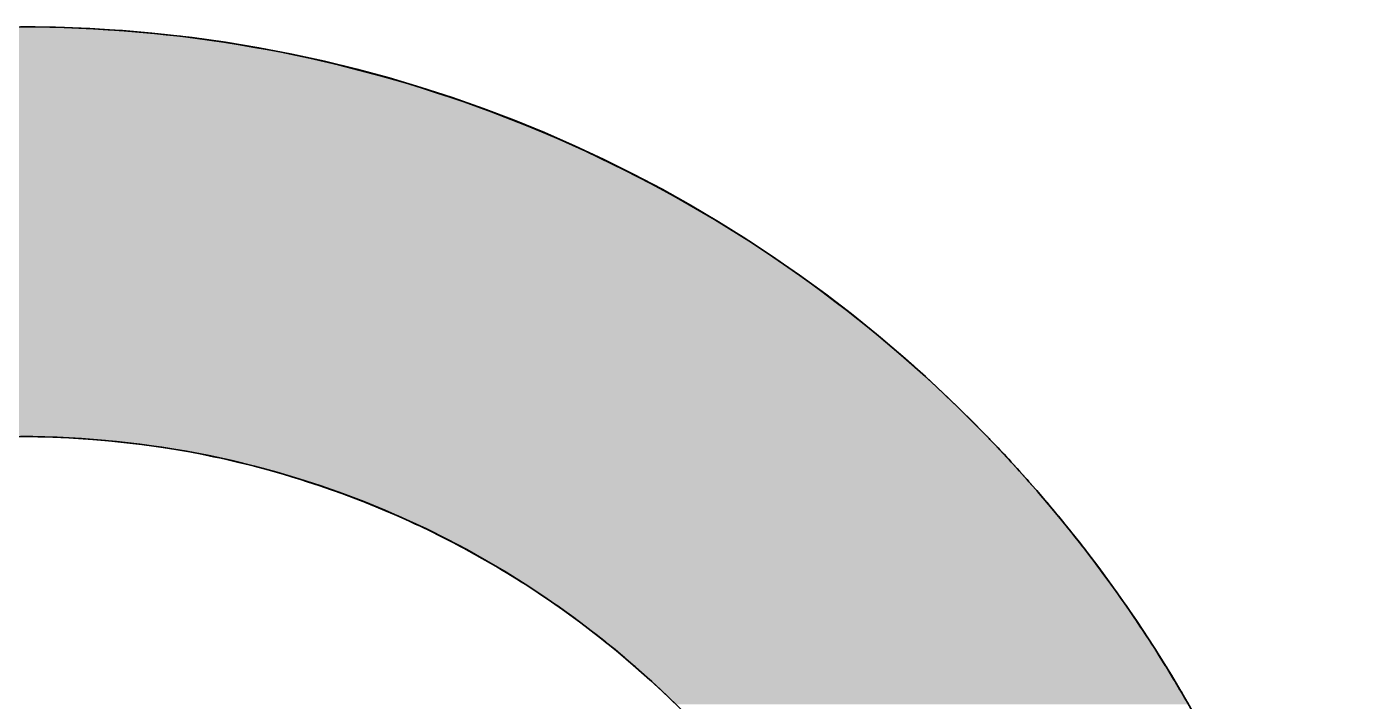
# Model space of a CAD drawing. Header units: inches. Extents: x -225 to -89, y -302 to -258.
# Drawn here: x -170.7224 to -170.4862, y -267.1141 to -266.9953 of the extents above; entities that cross this region are included whole.
import ezdxf

# ---------------------------------------------------------------- set-up
doc = ezdxf.new("R2010")
doc.units = ezdxf.units.IN
doc.header["$MEASUREMENT"] = 0
doc.layers.add('A-Elev-Line-01', color=252, linetype='Continuous', lineweight=35)

# ---------------------------------------------------------------- blocks, each defined once
blk = doc.blocks.new('*U12')
at = {"color": 40, "linetype": 'Continuous'}
for p, q in [((-10.78, 1314.62), (-12.29, 1314.63)), ((-10.78, 1314.62), (-9.26, 1314.59)), ((-9.26, 1314.59), (-7.75, 1314.55)), ((-7.75, 1314.55), (-6.24, 1314.5)), ((-6.24, 1314.5), (-4.73, 1314.42)), ((-4.73, 1314.42), (-3.22, 1314.33)), ((-3.22, 1314.33), (-1.71, 1314.23)), ((-1.71, 1314.23), (-0.2, 1314.1)), ((-0.2, 1314.1), (1.31, 1313.96)), ((1.31, 1313.96), (2.81, 1313.81)), ((2.81, 1313.81), (4.31, 1313.64)), ((4.31, 1313.64), (5.81, 1313.45)), ((5.81, 1313.45), (7.31, 1313.24)), ((7.31, 1313.24), (8.81, 1313.02)), ((8.81, 1313.02), (10.3, 1312.79)), ((10.3, 1312.79), (11.8, 1312.53)), ((11.8, 1312.53), (13.28, 1312.27)), ((13.28, 1312.27), (14.77, 1311.98)), ((14.77, 1311.98), (16.25, 1311.68)), ((16.25, 1311.68), (17.73, 1311.36)), ((17.73, 1311.36), (19.21, 1311.03)), ((19.21, 1311.03), (20.68, 1310.68)), ((20.68, 1310.68), (22.15, 1310.31)), ((22.15, 1310.31), (23.61, 1309.93)), ((23.61, 1309.93), (25.07, 1309.54)), ((25.07, 1309.54), (26.53, 1309.12)), ((26.53, 1309.12), (27.98, 1308.7)), ((27.98, 1308.7), (29.42, 1308.25)), ((29.42, 1308.25), (30.86, 1307.79)), ((30.86, 1307.79), (32.3, 1307.32)), ((32.3, 1307.32), (33.73, 1306.83)), ((33.73, 1306.83), (35.16, 1306.32)), ((35.16, 1306.32), (36.58, 1305.8)), ((36.58, 1305.8), (37.99, 1305.26)), ((37.99, 1305.26), (39.4, 1304.71)), ((39.4, 1304.71), (40.8, 1304.14)), ((40.8, 1304.14), (42.2, 1303.56)), ((42.2, 1303.56), (43.59, 1302.96)), ((43.59, 1302.96), (44.97, 1302.35)), ((44.97, 1302.35), (46.35, 1301.72)), ((46.35, 1301.72), (47.72, 1301.08)), ((47.72, 1301.08), (49.08, 1300.42)), ((49.08, 1300.42), (50.43, 1299.75)), ((50.43, 1299.75), (51.78, 1299.06)), ((51.78, 1299.06), (53.12, 1298.36)), ((53.12, 1298.36), (54.45, 1297.64)), ((54.45, 1297.64), (55.78, 1296.91)), ((55.78, 1296.91), (57.1, 1296.17)), ((57.1, 1296.17), (58.41, 1295.41)), ((58.41, 1295.41), (59.71, 1294.64)), ((59.71, 1294.64), (61, 1293.85)), ((61, 1293.85), (62.28, 1293.05)), ((62.28, 1293.05), (63.56, 1292.24)), ((63.56, 1292.24), (64.82, 1291.41)), ((64.82, 1291.41), (66.08, 1290.56)), ((66.08, 1290.56), (67.33, 1289.71)), ((67.33, 1289.71), (68.56, 1288.84)), ((68.56, 1288.84), (69.79, 1287.96)), ((69.79, 1287.96), (71.01, 1287.06)), ((71.01, 1287.06), (72.22, 1286.15)), ((72.22, 1286.15), (73.42, 1285.23)), ((73.42, 1285.23), (74.61, 1284.3)), ((74.61, 1284.3), (75.79, 1283.35)), ((75.79, 1283.35), (76.96, 1282.39)), ((76.96, 1282.39), (78.12, 1281.41)), ((78.12, 1281.41), (79.26, 1280.43)), ((79.26, 1280.43), (80.4, 1279.43)), ((80.4, 1279.43), (81.53, 1278.42)), ((81.53, 1278.42), (82.64, 1277.4)), ((82.64, 1277.4), (83.74, 1276.36)), ((83.74, 1276.36), (84.84, 1275.32)), ((84.84, 1275.32), (85.92, 1274.26)), ((85.92, 1274.26), (86.99, 1273.19)), ((-12.29, 1272.13), (-11.03, 1272.12)), ((-11.03, 1272.12), (-10.52, 1272.11)), ((-10.52, 1272.11), (-9.77, 1272.09)), ((-9.77, 1272.09), (-8.51, 1272.05)), ((-8.51, 1272.05), (-7.25, 1272)), ((-7.25, 1272), (-5.99, 1271.92)), ((86.99, 1273.19), (88.03, 1272.13)), ((88.03, 1272.13), (88.04, 1272.12)), ((88.04, 1272.12), (88.05, 1272.11)), ((88.05, 1272.11), (88.06, 1272.09)), ((88.06, 1272.09), (88.1, 1272.05)), ((88.1, 1272.05), (88.15, 1272)), ((88.15, 1272), (88.22, 1271.92)), ((-5.99, 1271.92), (-4.73, 1271.83)), ((-4.73, 1271.83), (-3.47, 1271.73)), ((-3.47, 1271.73), (-2.22, 1271.6)), ((-2.22, 1271.6), (-0.96, 1271.46)), ((-0.96, 1271.46), (0.29, 1271.31)), ((0.29, 1271.31), (1.54, 1271.14)), ((1.54, 1271.14), (2.35, 1271.02)), ((2.35, 1271.02), (2.78, 1270.95)), ((2.78, 1270.95), (4.03, 1270.75)), ((4.03, 1270.75), (5.27, 1270.53)), ((88.22, 1271.92), (88.31, 1271.83)), ((88.31, 1271.83), (88.41, 1271.73)), ((88.41, 1271.73), (88.53, 1271.6)), ((88.53, 1271.6), (88.66, 1271.46)), ((88.66, 1271.46), (88.81, 1271.31)), ((88.81, 1271.31), (88.98, 1271.14)), ((88.98, 1271.14), (89.09, 1271.02)), ((89.09, 1271.02), (89.15, 1270.95)), ((89.15, 1270.95), (89.34, 1270.75)), ((89.34, 1270.75), (89.55, 1270.53)), ((5.27, 1270.53), (6.51, 1270.29)), ((6.51, 1270.29), (7.74, 1270.04)), ((7.74, 1270.04), (8.33, 1269.91)), ((8.33, 1269.91), (8.98, 1269.77)), ((8.98, 1269.77), (10.21, 1269.49)), ((10.21, 1269.49), (11.43, 1269.19)), ((11.43, 1269.19), (12.65, 1268.87)), ((89.55, 1270.53), (89.77, 1270.29)), ((89.77, 1270.29), (90.01, 1270.04)), ((90.01, 1270.04), (90.13, 1269.91)), ((90.13, 1269.91), (90.26, 1269.77)), ((90.26, 1269.77), (90.52, 1269.49)), ((90.52, 1269.49), (90.79, 1269.19)), ((90.79, 1269.19), (91.08, 1268.87)), ((12.65, 1268.87), (12.92, 1268.8)), ((12.92, 1268.8), (13.87, 1268.54)), ((13.87, 1268.54), (15.08, 1268.19)), ((15.08, 1268.19), (16.29, 1267.83)), ((16.29, 1267.83), (16.79, 1267.67)), ((91.08, 1268.87), (91.15, 1268.8)), ((91.15, 1268.8), (91.38, 1268.54)), ((91.38, 1268.54), (91.69, 1268.19)), ((91.69, 1268.19), (92.02, 1267.83)), ((92.02, 1267.83), (92.16, 1267.67)), ((16.79, 1267.67), (17.49, 1267.45)), ((17.49, 1267.45), (18.69, 1267.06)), ((18.69, 1267.06), (19.88, 1266.65)), ((19.88, 1266.65), (20.19, 1266.53)), ((20.19, 1266.53), (21.07, 1266.22)), ((92.16, 1267.67), (92.35, 1267.45)), ((92.35, 1267.45), (92.7, 1267.06)), ((92.7, 1267.06), (93.06, 1266.65)), ((93.06, 1266.65), (93.16, 1266.53)), ((93.16, 1266.53), (93.43, 1266.22)), ((21.07, 1266.22), (22.25, 1265.78)), ((22.25, 1265.78), (23.26, 1265.39)), ((23.26, 1265.39), (23.43, 1265.32)), ((23.43, 1265.32), (24.6, 1264.85)), ((93.43, 1266.22), (93.81, 1265.78)), ((93.81, 1265.78), (94.14, 1265.39)), ((94.14, 1265.39), (94.2, 1265.32)), ((94.2, 1265.32), (94.59, 1264.85)), ((24.6, 1264.85), (25.76, 1264.37)), ((25.76, 1264.37), (26.08, 1264.23)), ((26.08, 1264.23), (26.92, 1263.86)), ((26.92, 1263.86), (28.07, 1263.35)), ((94.59, 1264.85), (95, 1264.37)), ((95, 1264.37), (95.12, 1264.23)), ((95.12, 1264.23), (95.41, 1263.86)), ((95.41, 1263.86), (95.84, 1263.35)), ((28.07, 1263.35), (28.69, 1263.06)), ((28.69, 1263.06), (29.21, 1262.82)), ((29.21, 1262.82), (30.35, 1262.27)), ((30.35, 1262.27), (31.13, 1261.88)), ((95.84, 1263.35), (96.08, 1263.06)), ((96.08, 1263.06), (96.27, 1262.82)), ((96.27, 1262.82), (96.71, 1262.27)), ((96.71, 1262.27), (97.02, 1261.88)), ((31.13, 1261.88), (31.48, 1261.71)), ((31.48, 1261.71), (32.6, 1261.13)), ((32.6, 1261.13), (33.44, 1260.69)), ((97.02, 1261.88), (97.16, 1261.71)), ((97.16, 1261.71), (97.61, 1261.13)), ((97.61, 1261.13), (97.96, 1260.69)), ((33.44, 1260.69), (33.71, 1260.54)), ((33.71, 1260.54), (34.82, 1259.94)), ((34.82, 1259.94), (35.62, 1259.49)), ((35.62, 1259.49), (35.92, 1259.32)), ((97.96, 1260.69), (98.07, 1260.54)), ((98.07, 1260.54), (98.54, 1259.94)), ((98.54, 1259.94), (98.88, 1259.49)), ((98.88, 1259.49), (99.01, 1259.32)), ((35.92, 1259.32), (37.01, 1258.69)), ((37.01, 1258.69), (37.69, 1258.28)), ((37.69, 1258.28), (38.09, 1258.04)), ((99.01, 1259.32), (99.48, 1258.69)), ((99.48, 1258.69), (99.79, 1258.28)), ((99.79, 1258.28), (99.97, 1258.04)), ((38.09, 1258.04), (39.17, 1257.38)), ((39.17, 1257.38), (39.67, 1257.06)), ((39.67, 1257.06), (40.23, 1256.71)), ((40.23, 1256.71), (41.29, 1256.02)), ((99.97, 1258.04), (100.45, 1257.38)), ((100.45, 1257.38), (100.69, 1257.06)), ((100.69, 1257.06), (100.94, 1256.71)), ((100.94, 1256.71), (101.44, 1256.02)), ((41.29, 1256.02), (41.56, 1255.83)), ((41.56, 1255.83), (42.34, 1255.31)), ((42.34, 1255.31), (43.37, 1254.6)), ((101.44, 1256.02), (101.57, 1255.83)), ((101.57, 1255.83), (101.93, 1255.31)), ((101.93, 1255.31), (102.44, 1254.6)), ((43.37, 1254.6), (43.38, 1254.6)), ((43.38, 1254.6), (44.4, 1253.87)), ((102.44, 1254.6), (102.44, 1254.6)), ((102.44, 1254.6), (102.94, 1253.87)), ((44.4, 1253.87), (45.12, 1253.35)), ((45.12, 1253.35), (45.42, 1253.13)), ((45.42, 1253.13), (46.43, 1252.37)), ((102.94, 1253.87), (103.29, 1253.35)), ((103.29, 1253.35), (103.44, 1253.13)), ((103.44, 1253.13), (103.95, 1252.37)), ((46.43, 1252.37), (46.79, 1252.09)), ((46.79, 1252.09), (47.43, 1251.6)), ((47.43, 1251.6), (48.41, 1250.83)), ((103.95, 1252.37), (104.14, 1252.09)), ((104.14, 1252.09), (104.46, 1251.6)), ((104.46, 1251.6), (104.96, 1250.83)), ((48.41, 1250.83), (48.42, 1250.82)), ((48.42, 1250.82), (49.4, 1250.03)), ((49.4, 1250.03), (49.97, 1249.55)), ((104.96, 1250.83), (104.97, 1250.82)), ((104.97, 1250.82), (105.48, 1250.03)), ((105.48, 1250.03), (105.78, 1249.55)), ((49.97, 1249.55), (50.37, 1249.22)), ((50.37, 1249.22), (51.33, 1248.4)), ((51.33, 1248.4), (51.48, 1248.27)), ((105.78, 1249.55), (105.99, 1249.22)), ((105.99, 1249.22), (106.5, 1248.4)), ((106.5, 1248.4), (106.58, 1248.27)), ((51.48, 1248.27), (52.27, 1247.57)), ((52.27, 1247.57), (52.93, 1246.98)), ((52.93, 1246.98), (53.21, 1246.72)), ((106.58, 1248.27), (107.01, 1247.57)), ((107.01, 1247.57), (107.37, 1246.98)), ((107.37, 1246.98), (107.52, 1246.72)), ((53.21, 1246.72), (54.14, 1245.87)), ((54.14, 1245.87), (54.34, 1245.68)), ((54.34, 1245.68), (55.05, 1245)), ((107.52, 1246.72), (108.03, 1245.87)), ((108.03, 1245.87), (108.14, 1245.68)), ((108.14, 1245.68), (108.53, 1245)), ((55.05, 1245), (55.7, 1244.37)), ((108.53, 1245), (108.9, 1244.37))]:
    blk.add_line(p, q, dxfattribs=at)
for points in [[(-27.39, 1313.81), (-28.89, 1313.64), (4.31, 1313.64)], [(-25.88, 1313.96), (-27.39, 1313.81), (2.81, 1313.81)], [(-24.38, 1314.1), (-25.88, 1313.96), (1.31, 1313.96)], [(-22.87, 1314.23), (-24.38, 1314.1), (-0.2, 1314.1)], [(-21.36, 1314.33), (-22.87, 1314.23), (-1.71, 1314.23)], [(-19.85, 1314.42), (-21.36, 1314.33), (-3.22, 1314.33)], [(-18.34, 1314.5), (-19.85, 1314.42), (-4.73, 1314.42)], [(-16.83, 1314.55), (-18.34, 1314.5), (-6.24, 1314.5)], [(-15.31, 1314.59), (-16.83, 1314.55), (-7.75, 1314.55)], [(-13.8, 1314.62), (-15.31, 1314.59), (-9.26, 1314.59)], [(-12.29, 1314.63), (-13.8, 1314.62), (-10.78, 1314.62)], [(-36.37, 1312.53), (-37.86, 1312.27), (13.28, 1312.27)], [(-34.88, 1312.79), (-36.37, 1312.53), (11.8, 1312.53)], [(-33.39, 1313.02), (-34.88, 1312.79), (10.3, 1312.79)], [(-31.89, 1313.24), (-33.39, 1313.02), (8.81, 1313.02)], [(-30.39, 1313.45), (-31.89, 1313.24), (7.31, 1313.24)], [(-28.89, 1313.64), (-30.39, 1313.45), (5.81, 1313.45)], [(-43.78, 1311.03), (-45.25, 1310.68), (20.68, 1310.68)], [(-42.31, 1311.36), (-43.78, 1311.03), (19.21, 1311.03)], [(-40.83, 1311.68), (-42.31, 1311.36), (17.73, 1311.36)], [(-39.35, 1311.98), (-40.83, 1311.68), (16.25, 1311.68)], [(-37.86, 1312.27), (-39.35, 1311.98), (14.77, 1311.98)], [(-49.65, 1309.54), (-51.1, 1309.12), (26.53, 1309.12)], [(-48.19, 1309.93), (-49.65, 1309.54), (25.07, 1309.54)], [(-46.72, 1310.31), (-48.19, 1309.93), (23.61, 1309.93)], [(-45.25, 1310.68), (-46.72, 1310.31), (22.15, 1310.31)], [(-54, 1308.25), (-55.44, 1307.79), (30.86, 1307.79)], [(-52.55, 1308.7), (-54, 1308.25), (29.42, 1308.25)], [(-51.1, 1309.12), (-52.55, 1308.7), (27.98, 1308.7)], [(-58.31, 1306.83), (-59.73, 1306.32), (35.16, 1306.32)], [(-56.88, 1307.32), (-58.31, 1306.83), (33.73, 1306.83)], [(-55.44, 1307.79), (-56.88, 1307.32), (32.3, 1307.32)], [(-61.15, 1305.8), (-62.57, 1305.26), (37.99, 1305.26)], [(-59.73, 1306.32), (-61.15, 1305.8), (36.58, 1305.8)], [(-65.38, 1304.14), (-66.77, 1303.56), (42.2, 1303.56)], [(-63.98, 1304.71), (-65.38, 1304.14), (40.8, 1304.14)], [(-62.57, 1305.26), (-63.98, 1304.71), (39.4, 1304.71)], [(-68.16, 1302.96), (-69.55, 1302.35), (44.97, 1302.35)], [(-66.77, 1303.56), (-68.16, 1302.96), (43.59, 1302.96)], [(-70.92, 1301.72), (-72.29, 1301.08), (47.72, 1301.08)], [(-69.55, 1302.35), (-70.92, 1301.72), (46.35, 1301.72)], [(-73.65, 1300.42), (-75.01, 1299.75), (50.43, 1299.75)], [(-72.29, 1301.08), (-73.65, 1300.42), (49.08, 1300.42)], [(-76.36, 1299.06), (-77.7, 1298.36), (53.12, 1298.36)], [(-75.01, 1299.75), (-76.36, 1299.06), (51.78, 1299.06)], [(-79.03, 1297.64), (-80.36, 1296.91), (55.78, 1296.91)], [(-77.7, 1298.36), (-79.03, 1297.64), (54.45, 1297.64)], [(-81.67, 1296.17), (-82.98, 1295.41), (58.41, 1295.41)], [(-80.36, 1296.91), (-81.67, 1296.17), (57.1, 1296.17)], [(-84.28, 1294.64), (-85.57, 1293.85), (61, 1293.85)], [(-82.98, 1295.41), (-84.28, 1294.64), (59.71, 1294.64)], [(-86.86, 1293.05), (-88.13, 1292.24), (63.56, 1292.24)], [(-85.57, 1293.85), (-86.86, 1293.05), (62.28, 1293.05)], [(-88.13, 1292.24), (-89.4, 1291.41), (64.82, 1291.41)], [(-90.65, 1290.56), (-91.9, 1289.71), (67.33, 1289.71)], [(-89.4, 1291.41), (-90.65, 1290.56), (66.08, 1290.56)], [(-93.14, 1288.84), (-94.37, 1287.96), (69.79, 1287.96)], [(-91.9, 1289.71), (-93.14, 1288.84), (68.56, 1288.84)], [(-94.37, 1287.96), (-95.59, 1287.06), (71.01, 1287.06)], [(-96.8, 1286.15), (-98, 1285.23), (73.42, 1285.23)], [(-95.59, 1287.06), (-96.8, 1286.15), (72.22, 1286.15)], [(-98, 1285.23), (-99.19, 1284.3), (74.61, 1284.3)], [(-100.36, 1283.35), (-101.53, 1282.39), (76.96, 1282.39)], [(-99.19, 1284.3), (-100.36, 1283.35), (75.79, 1283.35)], [(-101.53, 1282.39), (-102.69, 1281.41), (78.12, 1281.41)], [(-103.84, 1280.43), (-104.98, 1279.43), (80.4, 1279.43)], [(-102.69, 1281.41), (-103.84, 1280.43), (79.26, 1280.43)], [(-104.98, 1279.43), (-106.1, 1278.42), (81.53, 1278.42)], [(-106.1, 1278.42), (-107.22, 1277.4), (82.64, 1277.4)], [(-108.32, 1276.36), (-109.41, 1275.32), (84.84, 1275.32)], [(-107.22, 1277.4), (-108.32, 1276.36), (83.74, 1276.36)], [(-109.41, 1275.32), (-110.49, 1274.26), (85.92, 1274.26)], [(-110.49, 1274.26), (-111.56, 1273.19), (86.99, 1273.19)], [(-111.56, 1273.19), (-112.6, 1272.13), (88.03, 1272.13)], [(-12.29, 1272.13), (-11.03, 1272.12), (88.04, 1272.12)], [(-11.03, 1272.12), (-10.52, 1272.11), (88.05, 1272.11)], [(-10.52, 1272.11), (-9.77, 1272.09), (88.06, 1272.09)], [(-9.77, 1272.09), (-8.51, 1272.05), (88.1, 1272.05)], [(-8.51, 1272.05), (-7.25, 1272), (88.15, 1272)], [(-7.25, 1272), (-5.99, 1271.92), (88.22, 1271.92)], [(-5.99, 1271.92), (-4.73, 1271.83), (88.31, 1271.83)], [(-4.73, 1271.83), (-3.47, 1271.73), (88.41, 1271.73)], [(-3.47, 1271.73), (-2.22, 1271.6), (88.53, 1271.6)], [(-2.22, 1271.6), (-0.96, 1271.46), (88.66, 1271.46)], [(-0.96, 1271.46), (0.29, 1271.31), (88.81, 1271.31)], [(0.29, 1271.31), (1.54, 1271.14), (88.98, 1271.14)], [(1.54, 1271.14), (2.35, 1271.02), (89.09, 1271.02)], [(2.35, 1271.02), (2.78, 1270.95), (89.15, 1270.95)], [(2.78, 1270.95), (4.03, 1270.75), (89.34, 1270.75)], [(4.03, 1270.75), (5.27, 1270.53), (89.55, 1270.53)], [(5.27, 1270.53), (6.51, 1270.29), (89.77, 1270.29)], [(6.51, 1270.29), (7.74, 1270.04), (90.01, 1270.04)], [(7.74, 1270.04), (8.33, 1269.91), (90.13, 1269.91)], [(8.33, 1269.91), (8.98, 1269.77), (90.26, 1269.77)], [(8.98, 1269.77), (10.21, 1269.49), (90.52, 1269.49)], [(10.21, 1269.49), (11.43, 1269.19), (90.79, 1269.19)], [(11.43, 1269.19), (12.65, 1268.87), (91.08, 1268.87)], [(12.65, 1268.87), (12.92, 1268.8), (91.15, 1268.8)], [(12.92, 1268.8), (13.87, 1268.54), (91.38, 1268.54)], [(13.87, 1268.54), (15.08, 1268.19), (91.69, 1268.19)], [(15.08, 1268.19), (16.29, 1267.83), (92.02, 1267.83)], [(16.29, 1267.83), (16.79, 1267.67), (92.16, 1267.67)], [(16.79, 1267.67), (17.49, 1267.45), (92.35, 1267.45)], [(17.49, 1267.45), (18.69, 1267.06), (92.7, 1267.06)], [(18.69, 1267.06), (19.88, 1266.65), (93.06, 1266.65)], [(19.88, 1266.65), (20.19, 1266.53), (93.16, 1266.53)], [(20.19, 1266.53), (21.07, 1266.22), (93.43, 1266.22)], [(21.07, 1266.22), (22.25, 1265.78), (93.81, 1265.78)], [(22.25, 1265.78), (23.26, 1265.39), (94.14, 1265.39)], [(23.26, 1265.39), (23.43, 1265.32), (94.2, 1265.32)], [(23.43, 1265.32), (24.6, 1264.85), (94.59, 1264.85)], [(24.6, 1264.85), (25.76, 1264.37), (95, 1264.37)], [(25.76, 1264.37), (26.08, 1264.23), (95.12, 1264.23)], [(26.08, 1264.23), (26.92, 1263.86), (95.41, 1263.86)], [(26.92, 1263.86), (28.07, 1263.35), (95.84, 1263.35)], [(28.07, 1263.35), (28.69, 1263.06), (96.08, 1263.06)], [(28.69, 1263.06), (29.21, 1262.82), (96.27, 1262.82)], [(29.21, 1262.82), (30.35, 1262.27), (96.71, 1262.27)], [(30.35, 1262.27), (31.13, 1261.88), (97.02, 1261.88)], [(31.13, 1261.88), (31.48, 1261.71), (97.16, 1261.71)], [(31.48, 1261.71), (32.6, 1261.13), (97.61, 1261.13)], [(32.6, 1261.13), (33.44, 1260.69), (97.96, 1260.69)], [(33.44, 1260.69), (33.71, 1260.54), (98.07, 1260.54)], [(33.71, 1260.54), (34.82, 1259.94), (98.54, 1259.94)], [(34.82, 1259.94), (35.62, 1259.49), (98.88, 1259.49)], [(35.62, 1259.49), (35.92, 1259.32), (99.01, 1259.32)], [(35.92, 1259.32), (37.01, 1258.69), (99.48, 1258.69)], [(37.01, 1258.69), (37.69, 1258.28), (99.79, 1258.28)], [(37.69, 1258.28), (38.09, 1258.04), (99.97, 1258.04)], [(38.09, 1258.04), (39.17, 1257.38), (100.45, 1257.38)], [(39.17, 1257.38), (39.67, 1257.06), (100.69, 1257.06)], [(39.67, 1257.06), (40.23, 1256.71), (100.94, 1256.71)], [(40.23, 1256.71), (41.29, 1256.02), (101.44, 1256.02)], [(41.29, 1256.02), (41.56, 1255.83), (101.57, 1255.83)], [(41.56, 1255.83), (42.34, 1255.31), (101.93, 1255.31)], [(42.34, 1255.31), (43.37, 1254.6), (102.44, 1254.6)], [(43.37, 1254.6), (43.38, 1254.6), (102.44, 1254.6)], [(43.38, 1254.6), (44.4, 1253.87), (102.94, 1253.87)], [(44.4, 1253.87), (45.12, 1253.35), (103.29, 1253.35)], [(45.12, 1253.35), (45.42, 1253.13), (103.44, 1253.13)], [(45.42, 1253.13), (46.43, 1252.37), (103.95, 1252.37)], [(46.43, 1252.37), (46.79, 1252.09), (104.14, 1252.09)], [(46.79, 1252.09), (47.43, 1251.6), (104.46, 1251.6)], [(47.43, 1251.6), (48.41, 1250.83), (104.96, 1250.83)], [(48.41, 1250.83), (48.42, 1250.82), (104.97, 1250.82)], [(48.42, 1250.82), (49.4, 1250.03), (105.48, 1250.03)], [(49.4, 1250.03), (49.97, 1249.55), (105.78, 1249.55)], [(49.97, 1249.55), (50.37, 1249.22), (105.99, 1249.22)], [(50.37, 1249.22), (51.33, 1248.4), (106.5, 1248.4)], [(51.33, 1248.4), (51.48, 1248.27), (106.58, 1248.27)], [(51.48, 1248.27), (52.27, 1247.57), (107.01, 1247.57)], [(52.27, 1247.57), (52.93, 1246.98), (107.37, 1246.98)], [(52.93, 1246.98), (53.21, 1246.72), (107.52, 1246.72)], [(53.21, 1246.72), (54.14, 1245.87), (108.03, 1245.87)], [(54.14, 1245.87), (54.34, 1245.68), (108.14, 1245.68)], [(54.34, 1245.68), (55.05, 1245), (108.53, 1245)], [(55.05, 1245), (55.7, 1244.37), (108.9, 1244.37)]]:
    blk.add_solid(points, dxfattribs=at)
at = {"color": 40, "linetype": 'Continuous', "extrusion": (0, 0, -1)}
for points in [[(27.39, 1313.81), (-2.81, 1313.81), (-4.31, 1313.64)], [(25.88, 1313.96), (-1.31, 1313.96), (-2.81, 1313.81)], [(24.38, 1314.1), (0.2, 1314.1), (-1.31, 1313.96)], [(22.87, 1314.23), (1.71, 1314.23), (0.2, 1314.1)], [(21.36, 1314.33), (3.22, 1314.33), (1.71, 1314.23)], [(19.85, 1314.42), (4.73, 1314.42), (3.22, 1314.33)], [(18.34, 1314.5), (6.24, 1314.5), (4.73, 1314.42)], [(16.83, 1314.55), (7.75, 1314.55), (6.24, 1314.5)], [(15.31, 1314.59), (9.26, 1314.59), (7.75, 1314.55)], [(13.8, 1314.62), (10.78, 1314.62), (9.26, 1314.59)], [(36.37, 1312.53), (-11.8, 1312.53), (-13.28, 1312.27)], [(34.88, 1312.79), (-10.3, 1312.79), (-11.8, 1312.53)], [(33.39, 1313.02), (-8.81, 1313.02), (-10.3, 1312.79)], [(31.89, 1313.24), (-7.31, 1313.24), (-8.81, 1313.02)], [(30.39, 1313.45), (-5.81, 1313.45), (-7.31, 1313.24)], [(28.89, 1313.64), (-4.31, 1313.64), (-5.81, 1313.45)], [(43.78, 1311.03), (-19.21, 1311.03), (-20.68, 1310.68)], [(42.31, 1311.36), (-17.73, 1311.36), (-19.21, 1311.03)], [(40.83, 1311.68), (-16.25, 1311.68), (-17.73, 1311.36)], [(39.35, 1311.98), (-14.77, 1311.98), (-16.25, 1311.68)], [(37.86, 1312.27), (-13.28, 1312.27), (-14.77, 1311.98)], [(49.65, 1309.54), (-25.07, 1309.54), (-26.53, 1309.12)], [(48.19, 1309.93), (-23.61, 1309.93), (-25.07, 1309.54)], [(46.72, 1310.31), (-22.15, 1310.31), (-23.61, 1309.93)], [(45.25, 1310.68), (-20.68, 1310.68), (-22.15, 1310.31)], [(54, 1308.25), (-29.42, 1308.25), (-30.86, 1307.79)], [(52.55, 1308.7), (-27.98, 1308.7), (-29.42, 1308.25)], [(51.1, 1309.12), (-26.53, 1309.12), (-27.98, 1308.7)], [(58.31, 1306.83), (-33.73, 1306.83), (-35.16, 1306.32)], [(56.88, 1307.32), (-32.3, 1307.32), (-33.73, 1306.83)], [(55.44, 1307.79), (-30.86, 1307.79), (-32.3, 1307.32)], [(61.15, 1305.8), (-36.58, 1305.8), (-37.99, 1305.26)], [(59.73, 1306.32), (-35.16, 1306.32), (-36.58, 1305.8)], [(65.38, 1304.14), (-40.8, 1304.14), (-42.2, 1303.56)], [(63.98, 1304.71), (-39.4, 1304.71), (-40.8, 1304.14)], [(62.57, 1305.26), (-37.99, 1305.26), (-39.4, 1304.71)], [(68.16, 1302.96), (-43.59, 1302.96), (-44.97, 1302.35)], [(66.77, 1303.56), (-42.2, 1303.56), (-43.59, 1302.96)], [(70.92, 1301.72), (-46.35, 1301.72), (-47.72, 1301.08)], [(69.55, 1302.35), (-44.97, 1302.35), (-46.35, 1301.72)], [(73.65, 1300.42), (-49.08, 1300.42), (-50.43, 1299.75)], [(72.29, 1301.08), (-47.72, 1301.08), (-49.08, 1300.42)], [(76.36, 1299.06), (-51.78, 1299.06), (-53.12, 1298.36)], [(75.01, 1299.75), (-50.43, 1299.75), (-51.78, 1299.06)], [(79.03, 1297.64), (-54.45, 1297.64), (-55.78, 1296.91)], [(77.7, 1298.36), (-53.12, 1298.36), (-54.45, 1297.64)], [(81.67, 1296.17), (-57.1, 1296.17), (-58.41, 1295.41)], [(80.36, 1296.91), (-55.78, 1296.91), (-57.1, 1296.17)], [(84.28, 1294.64), (-59.71, 1294.64), (-61, 1293.85)], [(82.98, 1295.41), (-58.41, 1295.41), (-59.71, 1294.64)], [(86.86, 1293.05), (-62.28, 1293.05), (-63.56, 1292.24)], [(85.57, 1293.85), (-61, 1293.85), (-62.28, 1293.05)], [(88.13, 1292.24), (-63.56, 1292.24), (-64.82, 1291.41)], [(90.65, 1290.56), (-66.08, 1290.56), (-67.33, 1289.71)], [(89.4, 1291.41), (-64.82, 1291.41), (-66.08, 1290.56)], [(93.14, 1288.84), (-68.56, 1288.84), (-69.79, 1287.96)], [(91.9, 1289.71), (-67.33, 1289.71), (-68.56, 1288.84)], [(94.37, 1287.96), (-69.79, 1287.96), (-71.01, 1287.06)], [(96.8, 1286.15), (-72.22, 1286.15), (-73.42, 1285.23)], [(95.59, 1287.06), (-71.01, 1287.06), (-72.22, 1286.15)], [(98, 1285.23), (-73.42, 1285.23), (-74.61, 1284.3)], [(100.36, 1283.35), (-75.79, 1283.35), (-76.96, 1282.39)], [(99.19, 1284.3), (-74.61, 1284.3), (-75.79, 1283.35)], [(101.53, 1282.39), (-76.96, 1282.39), (-78.12, 1281.41)], [(103.84, 1280.43), (-79.26, 1280.43), (-80.4, 1279.43)], [(102.69, 1281.41), (-78.12, 1281.41), (-79.26, 1280.43)], [(104.98, 1279.43), (-80.4, 1279.43), (-81.53, 1278.42)], [(106.1, 1278.42), (-81.53, 1278.42), (-82.64, 1277.4)], [(108.32, 1276.36), (-83.74, 1276.36), (-84.84, 1275.32)], [(107.22, 1277.4), (-82.64, 1277.4), (-83.74, 1276.36)], [(109.41, 1275.32), (-84.84, 1275.32), (-85.92, 1274.26)], [(110.49, 1274.26), (-85.92, 1274.26), (-86.99, 1273.19)], [(111.56, 1273.19), (-86.99, 1273.19), (-88.03, 1272.13)], [(12.29, 1272.13), (-88.03, 1272.13), (-88.04, 1272.12)], [(11.03, 1272.12), (-88.04, 1272.12), (-88.05, 1272.11)], [(10.52, 1272.11), (-88.05, 1272.11), (-88.06, 1272.09)], [(9.77, 1272.09), (-88.06, 1272.09), (-88.1, 1272.05)], [(8.51, 1272.05), (-88.1, 1272.05), (-88.15, 1272)], [(7.25, 1272), (-88.15, 1272), (-88.22, 1271.92)], [(5.99, 1271.92), (-88.22, 1271.92), (-88.31, 1271.83)], [(4.73, 1271.83), (-88.31, 1271.83), (-88.41, 1271.73)], [(3.47, 1271.73), (-88.41, 1271.73), (-88.53, 1271.6)], [(2.22, 1271.6), (-88.53, 1271.6), (-88.66, 1271.46)], [(0.96, 1271.46), (-88.66, 1271.46), (-88.81, 1271.31)], [(-0.29, 1271.31), (-88.81, 1271.31), (-88.98, 1271.14)], [(-1.54, 1271.14), (-88.98, 1271.14), (-89.09, 1271.02)], [(-2.35, 1271.02), (-89.09, 1271.02), (-89.15, 1270.95)], [(-2.78, 1270.95), (-89.15, 1270.95), (-89.34, 1270.75)], [(-4.03, 1270.75), (-89.34, 1270.75), (-89.55, 1270.53)], [(-5.27, 1270.53), (-89.55, 1270.53), (-89.77, 1270.29)], [(-6.51, 1270.29), (-89.77, 1270.29), (-90.01, 1270.04)], [(-7.74, 1270.04), (-90.01, 1270.04), (-90.13, 1269.91)], [(-8.33, 1269.91), (-90.13, 1269.91), (-90.26, 1269.77)], [(-8.98, 1269.77), (-90.26, 1269.77), (-90.52, 1269.49)], [(-10.21, 1269.49), (-90.52, 1269.49), (-90.79, 1269.19)], [(-11.43, 1269.19), (-90.79, 1269.19), (-91.08, 1268.87)], [(-12.65, 1268.87), (-91.08, 1268.87), (-91.15, 1268.8)], [(-12.92, 1268.8), (-91.15, 1268.8), (-91.38, 1268.54)], [(-13.87, 1268.54), (-91.38, 1268.54), (-91.69, 1268.19)], [(-15.08, 1268.19), (-91.69, 1268.19), (-92.02, 1267.83)], [(-16.29, 1267.83), (-92.02, 1267.83), (-92.16, 1267.67)], [(-16.79, 1267.67), (-92.16, 1267.67), (-92.35, 1267.45)], [(-17.49, 1267.45), (-92.35, 1267.45), (-92.7, 1267.06)], [(-18.69, 1267.06), (-92.7, 1267.06), (-93.06, 1266.65)], [(-19.88, 1266.65), (-93.06, 1266.65), (-93.16, 1266.53)], [(-20.19, 1266.53), (-93.16, 1266.53), (-93.43, 1266.22)], [(-21.07, 1266.22), (-93.43, 1266.22), (-93.81, 1265.78)], [(-22.25, 1265.78), (-93.81, 1265.78), (-94.14, 1265.39)], [(-23.26, 1265.39), (-94.14, 1265.39), (-94.2, 1265.32)], [(-23.43, 1265.32), (-94.2, 1265.32), (-94.59, 1264.85)], [(-24.6, 1264.85), (-94.59, 1264.85), (-95, 1264.37)], [(-25.76, 1264.37), (-95, 1264.37), (-95.12, 1264.23)], [(-26.08, 1264.23), (-95.12, 1264.23), (-95.41, 1263.86)], [(-26.92, 1263.86), (-95.41, 1263.86), (-95.84, 1263.35)], [(-28.07, 1263.35), (-95.84, 1263.35), (-96.08, 1263.06)], [(-28.69, 1263.06), (-96.08, 1263.06), (-96.27, 1262.82)], [(-29.21, 1262.82), (-96.27, 1262.82), (-96.71, 1262.27)], [(-30.35, 1262.27), (-96.71, 1262.27), (-97.02, 1261.88)], [(-31.13, 1261.88), (-97.02, 1261.88), (-97.16, 1261.71)], [(-31.48, 1261.71), (-97.16, 1261.71), (-97.61, 1261.13)], [(-32.6, 1261.13), (-97.61, 1261.13), (-97.96, 1260.69)], [(-33.44, 1260.69), (-97.96, 1260.69), (-98.07, 1260.54)], [(-33.71, 1260.54), (-98.07, 1260.54), (-98.54, 1259.94)], [(-34.82, 1259.94), (-98.54, 1259.94), (-98.88, 1259.49)], [(-35.62, 1259.49), (-98.88, 1259.49), (-99.01, 1259.32)], [(-35.92, 1259.32), (-99.01, 1259.32), (-99.48, 1258.69)], [(-37.01, 1258.69), (-99.48, 1258.69), (-99.79, 1258.28)], [(-37.69, 1258.28), (-99.79, 1258.28), (-99.97, 1258.04)], [(-38.09, 1258.04), (-99.97, 1258.04), (-100.45, 1257.38)], [(-39.17, 1257.38), (-100.45, 1257.38), (-100.69, 1257.06)], [(-39.67, 1257.06), (-100.69, 1257.06), (-100.94, 1256.71)], [(-40.23, 1256.71), (-100.94, 1256.71), (-101.44, 1256.02)], [(-41.29, 1256.02), (-101.44, 1256.02), (-101.57, 1255.83)], [(-41.56, 1255.83), (-101.57, 1255.83), (-101.93, 1255.31)], [(-42.34, 1255.31), (-101.93, 1255.31), (-102.44, 1254.6)], [(-43.37, 1254.6), (-102.44, 1254.6), (-102.44, 1254.6)], [(-43.38, 1254.6), (-102.44, 1254.6), (-102.94, 1253.87)], [(-44.4, 1253.87), (-102.94, 1253.87), (-103.29, 1253.35)], [(-45.12, 1253.35), (-103.29, 1253.35), (-103.44, 1253.13)], [(-45.42, 1253.13), (-103.44, 1253.13), (-103.95, 1252.37)], [(-46.43, 1252.37), (-103.95, 1252.37), (-104.14, 1252.09)], [(-46.79, 1252.09), (-104.14, 1252.09), (-104.46, 1251.6)], [(-47.43, 1251.6), (-104.46, 1251.6), (-104.96, 1250.83)], [(-48.41, 1250.83), (-104.96, 1250.83), (-104.97, 1250.82)], [(-48.42, 1250.82), (-104.97, 1250.82), (-105.48, 1250.03)], [(-49.4, 1250.03), (-105.48, 1250.03), (-105.78, 1249.55)], [(-49.97, 1249.55), (-105.78, 1249.55), (-105.99, 1249.22)], [(-50.37, 1249.22), (-105.99, 1249.22), (-106.5, 1248.4)], [(-51.33, 1248.4), (-106.5, 1248.4), (-106.58, 1248.27)], [(-51.48, 1248.27), (-106.58, 1248.27), (-107.01, 1247.57)], [(-52.27, 1247.57), (-107.01, 1247.57), (-107.37, 1246.98)], [(-52.93, 1246.98), (-107.37, 1246.98), (-107.52, 1246.72)], [(-53.21, 1246.72), (-107.52, 1246.72), (-108.03, 1245.87)], [(-54.14, 1245.87), (-108.03, 1245.87), (-108.14, 1245.68)], [(-54.34, 1245.68), (-108.14, 1245.68), (-108.53, 1245)], [(-55.05, 1245), (-108.53, 1245), (-108.9, 1244.37)]]:
    blk.add_solid(points, dxfattribs=at)
blk = doc.blocks.new('144')
at = {"color": 40}
for radius in [0.23725, 0.16504]:
    blk.add_circle((-317.9212, 40.28432), radius, dxfattribs=at)
at = {"color": 40, "linetype": 'Continuous', "xscale": 0.0016989692132326, "yscale": 0.0016989692132326, "zscale": 0.0016989692132326}
blk.add_blockref('*U12', (-317.90032, 38.28806), dxfattribs=at)

msp = doc.modelspace()

# ---------------------------------------------------------------- block references
at = {"layer": 'A-Elev-Line-01'}
msp.add_blockref('144', (147.19772, -307.51684), dxfattribs=at)

doc.saveas('drawing.dxf')
